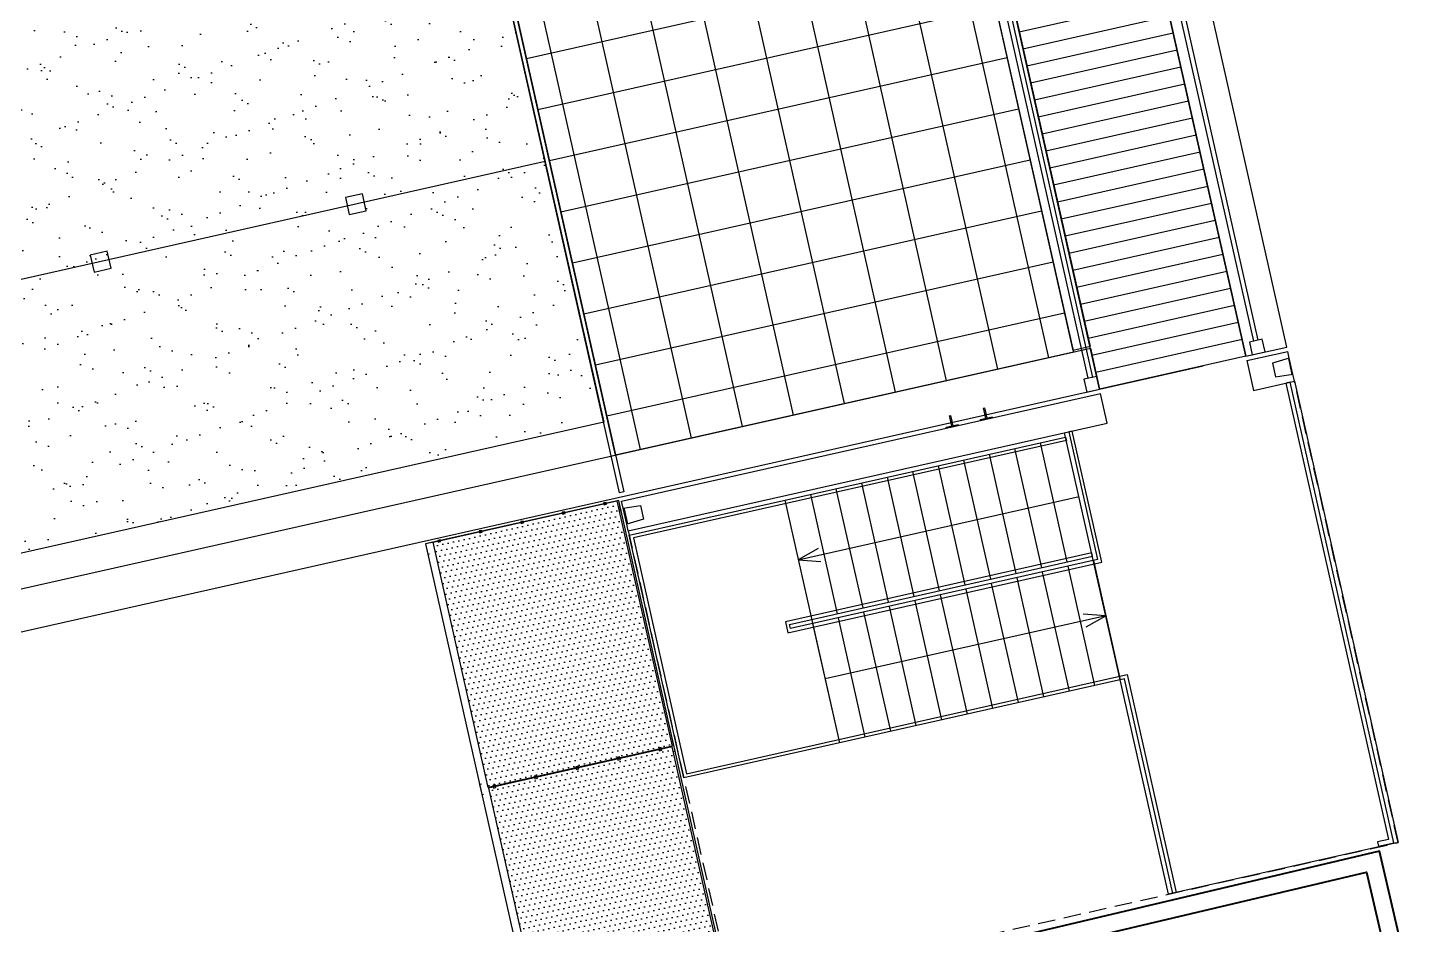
# Model space of a CAD drawing. Header units: metres. Extents: x 595957 to 596103, y 139647 to 139785.
# Drawn here: x 596018.49 to 596034.54, y 139668.73 to 139679.01 of the extents above; entities that cross this region are included whole.
import ezdxf

# ---------------------------------------------------------------- set-up
doc = ezdxf.new("R2010")
doc.units = ezdxf.units.M
doc.header["$MEASUREMENT"] = 0
doc.linetypes.add('02', pattern=[0.28, 0.2, -0.08])
doc.layers.add('01-BETON-0.40', color=4, linetype='Continuous', lineweight=40)
for name, color, linetype in [('01-CLOISON-0.25', 3, 'Continuous'), ('01-MEN-FIXATIONS-0.10', 10, 'Continuous'), ('01-MEN-VU-0.13', 163, 'Continuous'), ('01-VITR-0.18', 134, 'Continuous'), ('02-VU-CACHE-02-0.10', 133, '02'), ('04-VEGET2-0.15', 80, 'Continuous'), ('08-OMBRE-0.13', 253, 'Continuous'), ('08-VU-0.08', 56, 'Continuous'), ('08-VU-0.20', 32, 'Continuous'), ('08-VU-0.30', 41, 'Continuous')]:
    doc.layers.add(name, color=color, linetype=linetype)
pattern_1 = [(12.67479, (596000.9875, 139641.757705), (0.01677492, 0.06783373), [0, -0.0625])]

msp = doc.modelspace()

# ---------------------------------------------------------------- hatches: boundary and pattern name
at = {"layer": '04-VEGET2-0.15', "true_color": 0x666666}
h = msp.add_hatch(dxfattribs=at)
h.set_pattern_fill('AR-SAND', color=251, scale=0.3)
h.set_pattern_definition([(50.1748, (596000.9875, 139641.7577), (-0.145271, 0.5598143), [0, -0.456, 0, -0.51, 0, -0.4875]), (20.1748, (596000.9875, 139641.7577), (0.332227, 0.942508), [0, -0.246, 0, -0.411, 0, -0.1575]), (340.1748, (596000.6275, 139641.67674), (0.9111037, 0.206645), [0, -0.15, 0, -0.54, 0, -0.705]), (330.1748, (596000.6275, 139641.67674), (0.822088, 0.454765), [0, -0.075, 0, -0.354, 0, -0.405])])
h.paths.add_polyline_path([(596025.093, 139674.495), (596015.287, 139672.289), (596013.945, 139678.26), (596023.75, 139680.465)])
at = {"layer": '08-OMBRE-0.13', "true_color": 0x666666}
h = msp.add_hatch(dxfattribs=at)
h.set_pattern_fill('DOTS', color=251)
h.set_pattern_definition(pattern_1)
h.paths.add_polyline_path([(596023.769, 139670.307), (596023.137, 139673.117), (596025.244, 139673.591), (596025.876, 139670.781)])
h = msp.add_hatch(dxfattribs=at)
h.set_pattern_fill('DOTS', color=251)
h.set_pattern_definition(pattern_1)
h.paths.add_polyline_path([(596023.771, 139670.297), (596024.389, 139667.551), (596026.496, 139668.025), (596025.878, 139670.771)])
at = {"layer": '08-VU-0.08', "true_color": 0x666666}
h = msp.add_hatch(dxfattribs=at)
h.set_pattern_fill('_USER', color=251, scale=0.2, pattern_type=0)
h.set_pattern_definition([(12.6748, (596031.42238, 139675.0161), (-0.0438834, 0.1951262), [])])
h.paths.add_polyline_path([(596022.818, 139710.267), (596024.496, 139710.645), (596032.457, 139675.249), (596030.778, 139674.871)])
h = msp.add_hatch(dxfattribs=at)
h.set_pattern_fill('_USER', color=251, scale=0.6, double=1, pattern_type=0)
h.set_pattern_definition([(12.675, (596027.0944, 139678.08116), (-0.13165, 0.58538), []), (102.675, (596027.0944, 139678.08116), (-0.58538, -0.13165), [])])
h.paths.add_polyline_path([(596023.711, 139680.867), (596028.96, 139682.047), (596030.478, 139675.296), (596025.229, 139674.115)])

# ---------------------------------------------------------------- linework, layer by layer
at = {"layer": '01-BETON-0.40'}
for points in [[(596073.162, 139676.045), (596034.52, 139667.284), (596033.989, 139669.575), (596026.676, 139667.851), (596029.592, 139654.963), (596030.09, 139655.076), (596030.043, 139655.281), (596031.798, 139655.677), (596031.845, 139655.473), (596037.133, 139656.668), (596037.059, 139656.993), (596038.814, 139657.394), (596038.889, 139657.065), (596044.15, 139658.253), (596044.103, 139658.458), (596045.858, 139658.859), (596045.905, 139658.655), (596051.181, 139659.843), (596051.135, 139660.047), (596052.893, 139660.449), (596052.939, 139660.244), (596063.148, 139662.547)], [(596063.095, 139662.74), (596053.09, 139660.483), (596053.044, 139660.689), (596050.895, 139660.198), (596050.942, 139659.994), (596046.055, 139658.894), (596046.009, 139659.099), (596043.863, 139658.609), (596043.91, 139658.404), (596039.04, 139657.304), (596038.964, 139657.634), (596036.819, 139657.143), (596036.894, 139656.819), (596031.996, 139655.712), (596031.949, 139655.917), (596029.804, 139655.432), (596029.85, 139655.227), (596029.743, 139655.203), (596026.915, 139667.702), (596033.839, 139669.335), (596034.37, 139667.045), (596073.548, 139675.927)]]:
    msp.add_lwpolyline(points, dxfattribs=at)
at = {"layer": '01-CLOISON-0.25', "color": 251, "true_color": 0x666666}
for points in [[(596032.953, 139675.227), (596032.944, 139675.224), (596032.985, 139675.04), (596032.995, 139675.042)], [(596025.314, 139673.509), (596025.324, 139673.511), (596025.365, 139673.327), (596025.356, 139673.324)]]:
    msp.add_lwpolyline(points, close=True, dxfattribs=at)
at = {"layer": '01-MEN-FIXATIONS-0.10', "color": 251, "true_color": 0x666666}
for points in [[(596025.096, 139673.547), (596025.125, 139673.554), (596025.12, 139673.573), (596025.091, 139673.567)], [(596024.144, 139673.333), (596024.174, 139673.34), (596024.169, 139673.359), (596024.14, 139673.353)], [(596024.62, 139673.44), (596024.649, 139673.447), (596024.645, 139673.466), (596024.616, 139673.46)], [(596023.669, 139673.226), (596023.698, 139673.233), (596023.694, 139673.252), (596023.664, 139673.246)], [(596023.193, 139673.119), (596023.222, 139673.126), (596023.218, 139673.145), (596023.189, 139673.139)], [(596025.254, 139670.621), (596025.283, 139670.627), (596025.277, 139670.656), (596025.247, 139670.65)], [(596025.73, 139670.728), (596025.759, 139670.734), (596025.752, 139670.763), (596025.723, 139670.757)], [(596024.778, 139670.514), (596024.808, 139670.52), (596024.801, 139670.549), (596024.772, 139670.543)], [(596023.827, 139670.3), (596023.856, 139670.306), (596023.85, 139670.336), (596023.821, 139670.329)], [(596024.303, 139670.407), (596024.332, 139670.413), (596024.325, 139670.442), (596024.296, 139670.436)]]:
    msp.add_lwpolyline(points, close=True, dxfattribs=at)
for centre in [(596025.107, 139673.565), (596024.156, 139673.351), (596024.631, 139673.458), (596023.68, 139673.244), (596023.204, 139673.137), (596025.265, 139670.638), (596025.741, 139670.745), (596024.79, 139670.532), (596023.839, 139670.318), (596024.314, 139670.425)]:
    msp.add_circle(centre, 0.0025, dxfattribs=at)
at = {"layer": '01-MEN-VU-0.13', "color": 251, "true_color": 0x666666}
for points in [[(596031.619, 139679.77), (596032.594, 139675.433), (596032.546, 139675.422), (596031.57, 139679.759)], [(596023.966, 139679.73), (596025.323, 139673.696), (596025.275, 139673.685), (596023.918, 139679.719)], [(596029.721, 139679.343), (596030.697, 139675.007), (596030.648, 139674.996), (596029.673, 139679.332)], [(596033.965, 139669.683), (596033.976, 139669.634), (596034.151, 139669.673), (596032.964, 139674.953), (596032.915, 139674.942), (596034.091, 139669.711)], [(596029.449, 139674.654), (596029.458, 139674.656), (596029.465, 139674.627), (596029.455, 139674.625)], [(596029.058, 139674.566), (596029.068, 139674.569), (596029.075, 139674.539), (596029.065, 139674.537)], [(596029.065, 139674.537), (596029.075, 139674.539), (596029.095, 139674.452), (596029.085, 139674.449)], [(596029.412, 139674.523), (596029.548, 139674.554), (596029.55, 139674.544), (596029.414, 139674.513)], [(596029.455, 139674.625), (596029.465, 139674.627), (596029.485, 139674.539), (596029.475, 139674.537)], [(596030.389, 139674.323), (596030.389, 139674.323), (596030.398, 139674.284), (596025.432, 139673.167), (596026.04, 139670.464), (596031.094, 139671.601), (596031.656, 139669.102), (596031.617, 139669.093), (596031.064, 139671.553), (596026.01, 139670.416), (596025.384, 139673.197)], [(596029.021, 139674.435), (596029.158, 139674.466), (596029.16, 139674.456), (596029.024, 139674.425)]]:
    msp.add_lwpolyline(points, close=True, dxfattribs=at)
msp.add_lwpolyline([(596027.176, 139672.206), (596027.204, 139672.079), (596030.804, 139672.889), (596030.466, 139674.391), (596030.427, 139674.382), (596030.756, 139672.919), (596027.234, 139672.127), (596027.223, 139672.176), (596030.697, 139672.957), (596030.688, 139672.996), (596027.176, 139672.206)], dxfattribs=at)
at = {"layer": '01-VITR-0.18', "color": 251, "true_color": 0x666666}
for points in [[(596023.769, 139670.307), (596023.137, 139673.117), (596025.244, 139673.591), (596025.876, 139670.781)], [(596023.771, 139670.297), (596024.389, 139667.551), (596026.496, 139668.025), (596025.878, 139670.771)]]:
    msp.add_lwpolyline(points, close=True, dxfattribs=at)
at = {"layer": '02-VU-CACHE-02-0.10', "color": 251, "true_color": 0x666666}
msp.add_lwpolyline([(596025.373, 139673.246), (596026.563, 139667.957), (596034.202, 139669.675), (596033.013, 139674.964)], dxfattribs=at)
at = {"layer": '04-VEGET2-0.15', "color": 251, "true_color": 0x666666}
msp.add_lwpolyline([(596025.093, 139674.495), (596015.287, 139672.289), (596013.945, 139678.26), (596023.75, 139680.465)], close=True, dxfattribs=at)
at = {"layer": '08-VU-0.08', "color": 251, "true_color": 0x666666}
for p, q in [((596024.421, 139677.48), (596014.226, 139675.187)), ((596029.804, 139674.191), (596030.111, 139672.825)), ((596030.097, 139674.257), (596030.404, 139672.891)), ((596028.926, 139673.993), (596029.233, 139672.628)), ((596029.219, 139674.059), (596029.526, 139672.693)), ((596029.511, 139674.125), (596029.819, 139672.759)), ((596028.341, 139673.862), (596028.648, 139672.496)), ((596028.633, 139673.928), (596028.94, 139672.562)), ((596027.462, 139673.664), (596027.77, 139672.298)), ((596027.755, 139673.73), (596028.062, 139672.364)), ((596028.048, 139673.796), (596028.355, 139672.43)), ((596027.17, 139673.598), (596027.795, 139670.818)), ((596030.708, 139672.908), (596031.015, 139671.542)), ((596029.829, 139672.71), (596030.137, 139671.345)), ((596030.122, 139672.776), (596030.429, 139671.41)), ((596030.415, 139672.842), (596030.722, 139671.476)), ((596029.244, 139672.579), (596029.551, 139671.213)), ((596029.537, 139672.645), (596029.844, 139671.279)), ((596028.366, 139672.381), (596028.673, 139671.015)), ((596028.659, 139672.447), (596028.966, 139671.081)), ((596028.951, 139672.513), (596029.259, 139671.147)), ((596027.781, 139672.25), (596028.088, 139670.884)), ((596028.073, 139672.315), (596028.381, 139670.95)), ((596027.488, 139672.184), (596027.795, 139670.818))]:
    msp.add_line(p, q, dxfattribs=at)
for points in [[(596022.818, 139710.267), (596024.496, 139710.645), (596032.457, 139675.249), (596030.778, 139674.871)], [(596023.711, 139680.867), (596028.96, 139682.047), (596030.478, 139675.296), (596025.229, 139674.115)], [(596022.175, 139676.872), (596022.37, 139676.916), (596022.326, 139677.111), (596022.131, 139677.067)], [(596019.248, 139676.214), (596019.443, 139676.258), (596019.399, 139676.453), (596019.204, 139676.409)], [(596023.049, 139673.097), (596025.555, 139661.955), (596027.77, 139662.454), (596025.264, 139673.595)]]:
    msp.add_lwpolyline(points, close=True, dxfattribs=at)
for points in [[(596025.27, 139673.474), (596025.29, 139673.478), (596025.264, 139673.595), (596025.147, 139673.569)], [(596027.323, 139672.916), (596030.543, 139673.64)], [(596023.166, 139673.123), (596023.166, 139673.123), (596023.049, 139673.097), (596023.076, 139672.98), (596023.095, 139672.984)], [(596027.551, 139673.044), (596027.323, 139672.916), (596027.584, 139672.897)], [(596030.85, 139672.274), (596027.631, 139671.55)], [(596030.623, 139672.146), (596030.85, 139672.274), (596030.59, 139672.292)], [(596025.89, 139670.717), (596025.91, 139670.722), (596025.884, 139670.839), (596025.864, 139670.835)], [(596023.689, 139670.345), (596023.669, 139670.341), (596023.696, 139670.224), (596023.715, 139670.228)]]:
    msp.add_lwpolyline(points, dxfattribs=at)
at = {"layer": '08-VU-0.20'}
for p, q in [((596032.925, 139675.354), (596024.859, 139711.218)), ((596014.985, 139671.811), (596030.673, 139675.34)), ((596032.468, 139675.2), (596032.936, 139675.305)), ((596032.953, 139675.227), (596032.936, 139675.305)), ((596032.468, 139675.2), (596032.544, 139674.858)), ((596032.544, 139674.858), (596033.013, 139674.964)), ((596033.013, 139674.964), (596032.995, 139675.042)), ((596014.622, 139671.238), (596030.778, 139674.871)), ((596025.297, 139673.587), (596030.789, 139674.823)), ((596030.866, 139674.481), (596030.789, 139674.823)), ((596025.373, 139673.246), (596030.866, 139674.481)), ((596025.314, 139673.509), (596025.297, 139673.587)), ((596025.373, 139673.246), (596025.356, 139673.324))]:
    msp.add_line(p, q, dxfattribs=at)
for points in [[(596032.53, 139675.265), (596032.676, 139675.298), (596032.643, 139675.444), (596032.497, 139675.411)], [(596030.632, 139674.838), (596030.778, 139674.871), (596030.746, 139675.018), (596030.599, 139674.985)]]:
    msp.add_lwpolyline(points, close=True, dxfattribs=at)
for points in [[(596032.953, 139675.227), (596032.762, 139675.169), (596032.797, 139675.013), (596032.995, 139675.042)], [(596033.013, 139674.964), (596034.202, 139669.675), (596031.568, 139669.082), (596030.378, 139674.371)], [(596025.314, 139673.509), (596025.513, 139673.538), (596025.548, 139673.382), (596025.356, 139673.324)]]:
    msp.add_lwpolyline(points, dxfattribs=at)
at = {"layer": '08-VU-0.30', "color": 251, "true_color": 0x666666}
for p, q in [((596032.457, 139675.249), (596024.496, 139710.645)), ((596030.673, 139675.34), (596030.778, 139674.871)), ((596032.457, 139675.249), (596032.925, 139675.354))]:
    msp.add_line(p, q, dxfattribs=at)
msp.add_lwpolyline([(596030.474, 139675.315), (596028.964, 139682.028), (596029.159, 139682.071), (596030.669, 139675.359)], close=True, dxfattribs=at)

doc.saveas('drawing.dxf')
